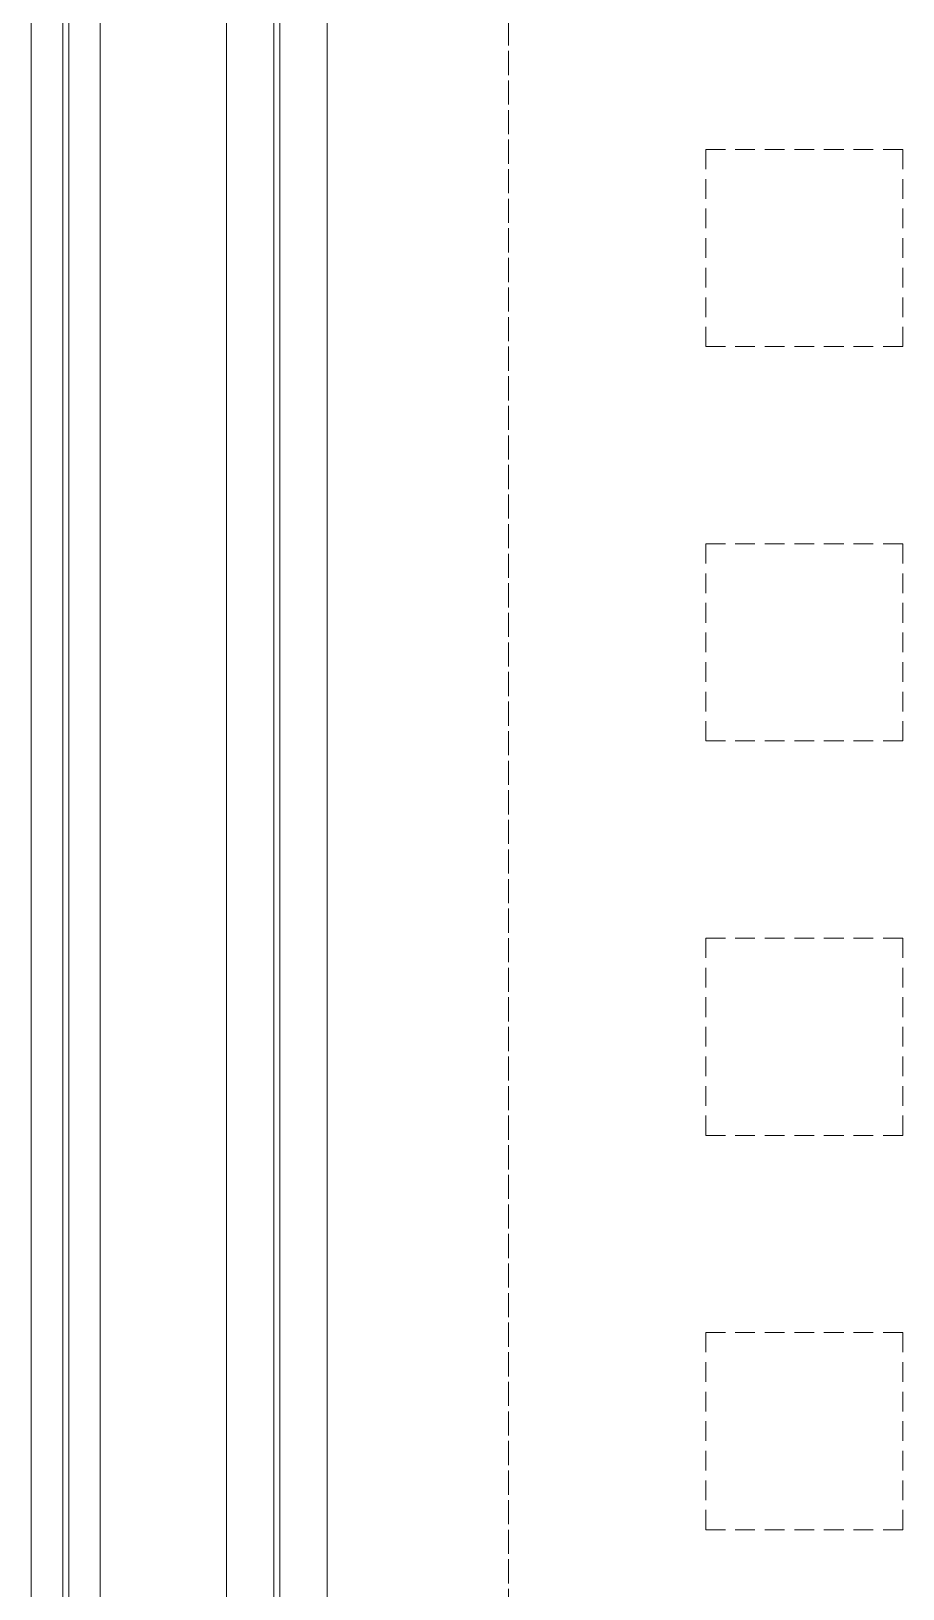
# Model space of a CAD drawing. Extents: x -1457 to 23780, y -2071 to 4205.
# Drawn here: x 4781.45 to 4792.5, y 584.25 to 604 of the extents above; entities that cross this region are included whole.
import ezdxf

# ---------------------------------------------------------------- set-up
doc = ezdxf.new("R2010")
doc.units = 0
doc.header["$MEASUREMENT"] = 0
doc.linetypes.add('HIDDEN', pattern=[0.375, 0.25, -0.125])
doc.layers.add('15', color=9, linetype='Continuous', lineweight=9)
doc.layers.add('M-TEFRIS2-015', color=129, linetype='Continuous', lineweight=9)

# ---------------------------------------------------------------- blocks, each defined once
blk = doc.blocks.new('*U227')
at = {"layer": '15'}
for p, q in [((-1.469, -18.947), (-72.955, -18.947)), ((-1.469, -19.347), (-72.955, -19.347)), ((-1.469, -19.423), (-72.955, -19.423)), ((-1.469, -19.823), (-72.955, -19.823)), ((-1.469, -21.423), (-72.955, -21.423)), ((-1.469, -22.023), (-72.955, -22.023)), ((-1.469, -22.099), (-72.955, -22.099)), ((-1.469, -22.699), (-72.955, -22.699))]:
    blk.add_line(p, q, dxfattribs=at)

msp = doc.modelspace()

# ---------------------------------------------------------------- linework, layer by layer
at = {"layer": 'M-TEFRIS2-015', "linetype": 'HIDDEN', "lineweight": 0}
for p, q in [((4787.5, 320), (4787.5, 2034.619)), ((4787.5, 2034.319), (4787.5, 320)), ((4787.5, 602.5), (4787.5, 602.5)), ((4790, 602.5), (4792.5, 602.5)), ((4790, 600), (4790, 602.5)), ((4792.5, 600), (4792.5, 602.5)), ((4787.5, 600), (4787.5, 600)), ((4790, 600), (4792.5, 600)), ((4787.5, 597.5), (4787.5, 597.5)), ((4790, 597.5), (4792.5, 597.5)), ((4790, 595), (4790, 597.5)), ((4792.5, 595), (4792.5, 597.5)), ((4787.5, 595), (4787.5, 595)), ((4790, 595), (4792.5, 595)), ((4787.5, 592.5), (4787.5, 592.5)), ((4790, 592.5), (4792.5, 592.5)), ((4790, 590), (4790, 592.5)), ((4792.5, 590), (4792.5, 592.5)), ((4787.5, 590), (4787.5, 590)), ((4790, 590), (4792.5, 590)), ((4787.5, 587.5), (4787.5, 587.5)), ((4790, 587.5), (4792.5, 587.5)), ((4790, 585), (4790, 587.5)), ((4792.5, 585), (4792.5, 587.5)), ((4787.5, 585), (4787.5, 585)), ((4790, 585), (4792.5, 585))]:
    msp.add_line(p, q, dxfattribs=at)

# ---------------------------------------------------------------- block references
at = {"layer": 'M-TEFRIS2-015', "linetype": 'HIDDEN', "lineweight": 0, "rotation": 90}
msp.add_blockref('*U227', (4762.5, 618), dxfattribs=at)

doc.saveas('drawing.dxf')
